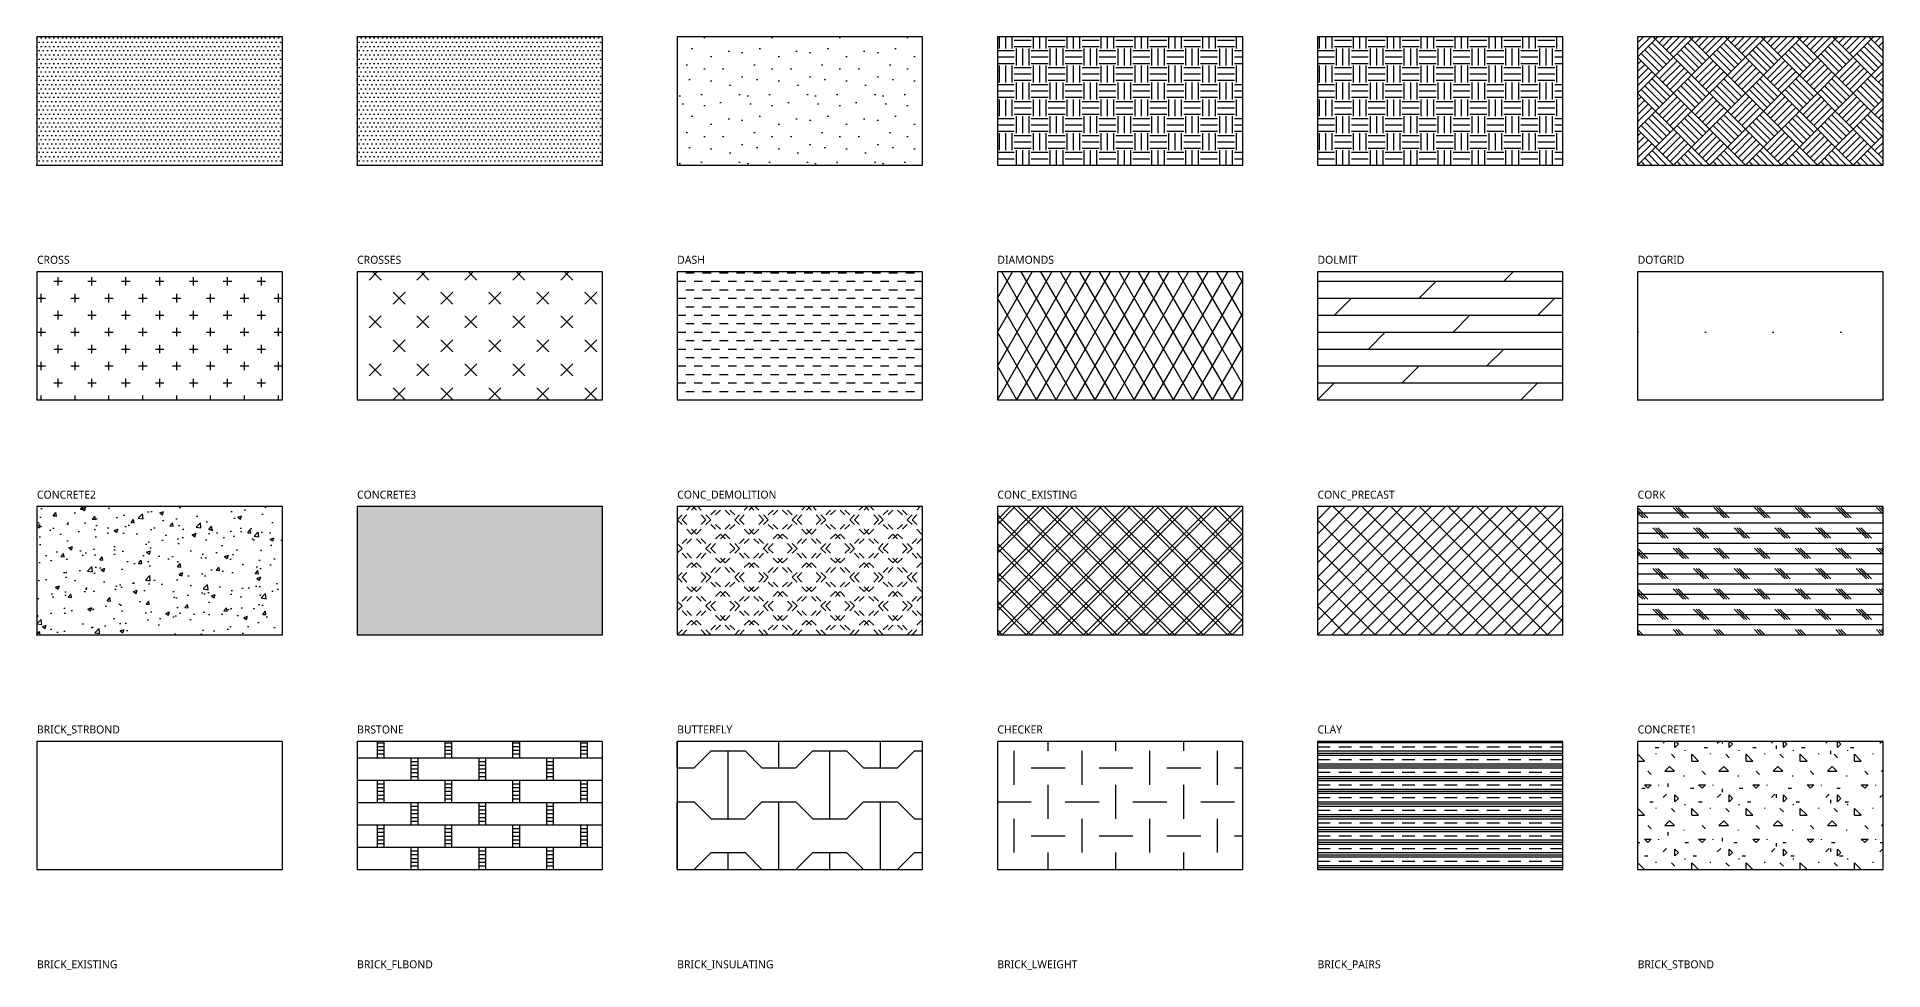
# Model space of a CAD drawing. Header units: metres. Extents: x 0 to 692, y 8 to 2774.
# Drawn here: x 0 to 692, y 706 to 1056 of the extents above; entities that cross this region are included whole.
import ezdxf

# ---------------------------------------------------------------- set-up
doc = ezdxf.new("R2010")
doc.units = ezdxf.units.M
for name, color, linetype in [('FRAME', 8, 'Continuous'), ('HATCH', 7, 'Continuous'), ('LABEL', 2, 'Continuous')]:
    doc.layers.add(name, color=color, linetype=linetype)
doc.styles.add('OpenSans', font='OpenSans-Regular.ttf')

msp = doc.modelspace()

# ---------------------------------------------------------------- hatches: boundary and pattern name
at = {"layer": 'HATCH'}
h = msp.add_hatch(dxfattribs=at)
h.set_pattern_fill('DOTS', style=0)
h.set_pattern_definition([(0, (0, 1008), (0.79375, 1.5875), [0, -1.5875])])
h.paths.add_polyline_path([(0, 1008), (92, 1008), (92, 1056), (0, 1056)])
h = msp.add_hatch(dxfattribs=at)
h.set_pattern_fill('DOTS1', style=0)
h.set_pattern_definition([(0, (120, 1008), (0.79375, 1.5875), [0, -1.5875])])
h.paths.add_polyline_path([(120, 1008), (212, 1008), (212, 1056), (120, 1056)])
h = msp.add_hatch(dxfattribs=at)
h.set_pattern_fill('DOTS2', style=0)
h.set_pattern_definition([(0, (241.016, 1008.508), (0, 25.4), [0, -25.4]), (0, (249.144, 1009.016), (0, 25.4), [0, -25.4]), (0, (244.572, 1014.604), (0, 25.4), [0, -25.4]), (0, (250.16, 1018.668), (0, 25.4), [0, -25.4]), (0, (243.556, 1020.192), (0, 25.4), [0, -25.4]), (0, (245.588, 1026.288), (0, 25.4), [0, -25.4]), (0, (242.032, 1030.86), (0, 25.4), [0, -25.4]), (0, (250.16, 1030.352), (0, 25.4), [0, -25.4]), (0, (256.256, 1031.368), (0, 25.4), [0, -25.4]), (0, (259.304, 1025.272), (0, 25.4), [0, -25.4]), (0, (264.384, 1024.764), (0, 25.4), [0, -25.4]), (0, (264.384, 1015.62), (0, 25.4), [0, -25.4]), (0, (259.812, 1012.572), (0, 25.4), [0, -25.4]), (0, (252.7, 1014.096), (0, 25.4), [0, -25.4]), (0, (257.272, 1018.668), (0, 25.4), [0, -25.4]), (0, (252.7, 1023.24), (0, 25.4), [0, -25.4]), (0, (263.368, 1009.016), (0, 25.4), [0, -25.4])])
h.paths.add_polyline_path([(240, 1008), (332, 1008), (332, 1056), (240, 1056)])
h = msp.add_hatch(dxfattribs=at)
h.set_pattern_fill('EARTH', style=0)
h.set_pattern_definition([(0, (360, 1008), (6.35, 6.35), [6.35, -6.35]), (0, (360, 1010.381), (6.35, 6.35), [6.35, -6.35]), (0, (360, 1012.7625), (6.35, 6.35), [6.35, -6.35]), (90, (360.794, 1013.556), (-6.35, 6.35), [6.35, -6.35]), (90, (363.175, 1013.556), (-6.35, 6.35), [6.35, -6.35]), (90, (365.556, 1013.556), (-6.35, 6.35), [6.35, -6.35])])
h.paths.add_polyline_path([(360, 1008), (452, 1008), (452, 1056), (360, 1056)])
h = msp.add_hatch(dxfattribs=at)
h.set_pattern_fill('EARTH1', style=0)
h.set_pattern_definition([(0, (480, 1008), (6.35, 6.35), [6.35, -6.35]), (0, (480, 1010.381), (6.35, 6.35), [6.35, -6.35]), (0, (480, 1012.7625), (6.35, 6.35), [6.35, -6.35]), (90, (480.794, 1013.556), (-6.35, 6.35), [6.35, -6.35]), (90, (483.175, 1013.556), (-6.35, 6.35), [6.35, -6.35]), (90, (485.556, 1013.556), (-6.35, 6.35), [6.35, -6.35])])
h.paths.add_polyline_path([(480, 1008), (572, 1008), (572, 1056), (480, 1056)])
h = msp.add_hatch(dxfattribs=at)
h.set_pattern_fill('EARTH2', style=0)
h.set_pattern_definition([(45, (600, 1008), (0, 13.4704), [9.525, -9.525]), (45, (598.653, 1009.347), (0, 13.4704), [9.525, -9.525]), (45, (597.306, 1010.694), (0, 13.4704), [9.525, -9.525]), (45, (595.959, 1012.041), (0, 13.4704), [9.525, -9.525]), (45, (594.612, 1013.388), (0, 13.4704), [9.525, -9.525]), (45, (593.265, 1014.735), (0, 13.4704), [9.525, -9.525]), (135, (600, 1008), (-13.4704, 0), [9.525, -9.525]), (135, (598.653, 1006.653), (-13.4704, 0), [9.525, -9.525]), (135, (597.306, 1005.306), (-13.4704, 0), [9.525, -9.525]), (135, (595.959, 1003.959), (-13.4704, 0), [9.525, -9.525]), (135, (594.612, 1002.612), (-13.4704, 0), [9.525, -9.525]), (135, (593.265, 1001.265), (-13.4704, 0), [9.525, -9.525])])
h.paths.add_polyline_path([(600, 1008), (692, 1008), (692, 1056), (600, 1056)])
h = msp.add_hatch(dxfattribs=at)
h.set_pattern_fill('CROSS', style=0)
h.set_pattern_definition([(0, (0, 920), (6.35, 6.35), [3.175, -9.525]), (90, (1.5875, 918.4125), (-6.35, 6.35), [3.175, -9.525])])
h.paths.add_polyline_path([(0, 920), (92, 920), (92, 968), (0, 968)])
h = msp.add_hatch(dxfattribs=at)
h.set_pattern_fill('CROSSES', style=0)
h.set_pattern_definition([(45, (115.51, 920), (-8.9803, 8.9803), [6.35, -6.35]), (135, (120, 920), (-8.9803, -8.9803), [6.35, -6.35])])
h.paths.add_polyline_path([(120, 920), (212, 920), (212, 968), (120, 968)])
h = msp.add_hatch(dxfattribs=at)
h.set_pattern_fill('DASH', style=0)
h.set_pattern_definition([(0, (240, 920), (3.175, 3.175), [3.175, -3.175])])
h.paths.add_polyline_path([(240, 920), (332, 920), (332, 968), (240, 968)])
h = msp.add_hatch(dxfattribs=at)
h.set_pattern_fill('DIAMONDS', style=0)
h.set_pattern_definition([(60, (360, 920), (-5.49926, 3.175), []), (120, (360, 920), (-5.49926, -3.175), [])])
h.paths.add_polyline_path([(360, 920), (452, 920), (452, 968), (360, 968)])
h = msp.add_hatch(dxfattribs=at)
h.set_pattern_fill('DOLMIT', style=0)
h.set_pattern_definition([(0, (480, 920), (0, 6.35), []), (45, (480, 920), (-12.7, 12.7), [8.9803, -17.9605])])
h.paths.add_polyline_path([(480, 920), (572, 920), (572, 968), (480, 968)])
h = msp.add_hatch(dxfattribs=at)
h.set_pattern_fill('DOTGRID', style=0)
h.set_pattern_definition([(0, (600, 920), (0, 25.4), [0, -25.4])])
h.paths.add_polyline_path([(600, 920), (692, 920), (692, 968), (600, 968)])
h = msp.add_hatch(dxfattribs=at)
h.set_pattern_fill('CONCRETE2', style=0)
h.set_pattern_definition([(50, (0, 832), (14.5747, -1.2751), [1.524, -16.764]), (355, (0, 832), (-2.8194, 15.2845), [1.2192, -13.4112]), (100.451, (1.215, 831.894), (11.7553, 14.0094), [1.2952, -14.2472]), (46.184, (0, 836.064), (21.6863, -3.3633), [2.286, -25.146]), (96.636, (1.807, 835.784), (18.9923, 19.794), [1.943, -21.371]), (351.184, (0, 836.064), (18.9923, 19.794), [1.8288, -20.1168]), (21, (2.032, 835.048), (12.1292, -8.1812), [1.524, -16.764]), (326, (2.032, 835.048), (4.9442, 14.735), [1.2192, -13.4112]), (71.451, (3.043, 834.366), (17.0733, 6.5538), [1.2952, -14.2472]), (37.5, (0, 832), (0.2471, 6.7644), [0, -13.24864, 0, -13.6144, 0, -13.462]), (7.5, (0, 832), (5.34557, 8.01445), [0, -7.76224, 0, -12.94384, 0, -5.1308]), (-32.5, (-4.5314, 832), (10.84727, -0.45831), [0, -5.08, 0, -15.8496, 0, -21.0312]), (-42.5, (-6.563, 832), (11.85034, 2.0341), [0, -6.604, 0, -10.52576, 0, -14.9352])])
h.paths.add_polyline_path([(0, 832), (92, 832), (92, 880), (0, 880)])
h = msp.add_hatch(dxfattribs=at)
h.set_pattern_fill('CONCRETE3', style=0)
h.set_pattern_definition([(82.88, (217.1072, 891.2083), (-0.000853, 16.93363), [0.0373, -136.4844]), (97.13, (217.1066, 891.2449), (-16.943103, 118.53227), [0.0493, -136.4723]), (116.57, (217.0945, 891.2915), (-16.9343, 16.93136), [0.0563, -37.8083]), (135, (217.064, 891.337), (-16.9332, 0), [0.0594, -23.8877]), (172.88, (217.0194, 891.3793), (-118.535226, 16.922415), [0.0582, -136.4634]), (172.88, (216.9622, 891.3875), (-118.535226, 16.922415), [0.0385, -136.4831]), (187.13, (216.9246, 891.3866), (-118.53227, -16.943103), [0.0526, -136.469]), (225, (216.87, 891.38), (-0, -16.9332), [0.0607, -23.8864]), (243.44, (216.8214, 891.342), (0.0015, -16.9328), [0.056, -37.8085]), (262.88, (216.7902, 891.2944), (0.000853, -16.93363), [0.0527, -136.4689]), (262.88, (216.783, 891.2426), (0.000853, -16.93363), [0.0385, -136.4831]), (277.13, (216.7837, 891.205), (16.943103, -118.53227), [0.0483, -136.4733]), (296.57, (216.7956, 891.159), (16.9343, -16.93136), [0.0563, -37.8083]), (315, (216.827, 891.114), (16.9332, -0), [0.0594, -23.8877]), (352.88, (216.8707, 891.0716), (118.535226, -16.922415), [0.0582, -136.4634]), (7.13, (216.9654, 891.0643), (118.53227, 16.943103), [0.0521, -136.4695]), (45, (217.02, 891.071), (0, 16.9332), [0.0608, -23.8863]), (63.44, (217.069, 891.109), (-0.0015, 16.9328), [0.056, -37.8085]), (82.88, (217.0999, 891.1565), (-0.000853, 16.93363), [0.0527, -136.4689]), (82.88, (207.6705, 885.3422), (-0.000853, 16.93363), [0.0373, -136.4844]), (97.13, (207.6698, 885.3788), (-16.943103, 118.53227), [0.0493, -136.4723]), (116.57, (207.658, 885.4254), (-16.9343, 16.93136), [0.0563, -37.8083]), (135, (207.627, 885.471), (-16.9332, 0), [0.0594, -23.8877]), (172.88, (207.5827, 885.5132), (-118.535226, 16.922415), [0.0582, -136.4634]), (172.88, (207.5254, 885.5214), (-118.535226, 16.922415), [0.0385, -136.4831]), (187.13, (207.4879, 885.5205), (-118.53227, -16.943103), [0.0526, -136.469]), (225, (207.433, 885.514), (-0, -16.9332), [0.0607, -23.8864]), (243.44, (207.385, 885.476), (0.0015, -16.9328), [0.056, -37.8085]), (262.88, (207.3535, 885.4283), (0.000853, -16.93363), [0.0527, -136.4689]), (262.88, (207.3462, 885.3765), (0.000853, -16.93363), [0.0385, -136.4831]), (277.13, (207.347, 885.339), (16.943103, -118.53227), [0.0483, -136.4733]), (296.57, (207.359, 885.293), (16.9343, -16.93136), [0.0563, -37.8083]), (315, (207.39, 885.248), (16.9332, -0), [0.0594, -23.8877]), (352.88, (207.4339, 885.2055), (118.535226, -16.922415), [0.0582, -136.4634]), (7.13, (207.5287, 885.1982), (118.53227, 16.943103), [0.0521, -136.4695]), (45, (207.583, 885.205), (0, 16.9332), [0.0608, -23.8863]), (63.44, (207.632, 885.2425), (-0.0015, 16.9328), [0.056, -37.8085]), (82.88, (207.663, 885.2904), (-0.000853, 16.93363), [0.0527, -136.4689]), (82.88, (213.6822, 884.9333), (-0.000853, 16.93363), [0.0527, -136.4689]), (63.44, (213.651, 884.8855), (-0.0015, 16.9328), [0.056, -37.8085]), (45, (213.602, 884.847), (0, 16.9332), [0.0608, -23.8863]), (7.13, (213.5478, 884.8411), (118.53227, 16.943103), [0.0521, -136.4695]), (352.88, (213.453, 884.8485), (118.535226, -16.922415), [0.0582, -136.4634]), (315, (213.409, 884.891), (16.9332, -0), [0.0594, -23.8877]), (296.57, (213.378, 884.936), (16.9343, -16.93136), [0.0563, -37.8083]), (277.13, (213.366, 884.9818), (16.943103, -118.53227), [0.0483, -136.4733]), (262.88, (213.3653, 885.0194), (0.000853, -16.93363), [0.0385, -136.4831]), (262.88, (213.3726, 885.0713), (0.000853, -16.93363), [0.0527, -136.4689]), (243.44, (213.404, 885.119), (0.0015, -16.9328), [0.056, -37.8085]), (225, (213.453, 885.157), (-0, -16.9332), [0.0607, -23.8864]), (187.13, (213.507, 885.1634), (-118.53227, -16.943103), [0.0526, -136.469]), (172.88, (213.5445, 885.1644), (-118.535226, 16.922415), [0.0385, -136.4831]), (172.88, (213.6018, 885.156), (-118.535226, 16.922415), [0.0582, -136.4634]), (135, (213.646, 885.114), (-16.9332, 0), [0.0594, -23.8877]), (116.57, (213.677, 885.068), (-16.9343, 16.93136), [0.0563, -37.8083]), (97.13, (213.689, 885.0217), (-16.943103, 118.53227), [0.0493, -136.4723]), (82.88, (213.6896, 884.9852), (-0.000853, 16.93363), [0.0373, -136.4844]), (82.88, (209.0914, 897.0226), (-0.000853, 16.93363), [0.0527, -136.4689]), (63.44, (209.06, 896.975), (-0.0015, 16.9328), [0.056, -37.8085]), (45, (209.011, 896.937), (0, 16.9332), [0.0608, -23.8863]), (7.13, (208.957, 896.9304), (118.53227, 16.943103), [0.0521, -136.4695]), (352.88, (208.8622, 896.9377), (118.535226, -16.922415), [0.0582, -136.4634]), (315, (208.818, 896.98), (16.9332, -0), [0.0594, -23.8877]), (296.57, (208.787, 897.0254), (16.9343, -16.93136), [0.0563, -37.8083]), (277.13, (208.7752, 897.071), (16.943103, -118.53227), [0.0483, -136.4733]), (262.88, (208.7745, 897.1087), (0.000853, -16.93363), [0.0385, -136.4831]), (262.88, (208.7817, 897.1605), (0.000853, -16.93363), [0.0527, -136.4689]), (243.44, (208.813, 897.208), (0.0015, -16.9328), [0.056, -37.8085]), (225, (208.862, 897.246), (-0, -16.9332), [0.0607, -23.8864]), (187.13, (208.9162, 897.2527), (-118.53227, -16.943103), [0.0526, -136.469]), (172.88, (208.9537, 897.2536), (-118.535226, 16.922415), [0.0385, -136.4831]), (172.88, (209.011, 897.2453), (-118.535226, 16.922415), [0.0582, -136.4634]), (135, (209.055, 897.203), (-16.9332, 0), [0.0594, -23.8877]), (116.57, (209.086, 897.158), (-16.9343, 16.93136), [0.0563, -37.8083]), (97.13, (209.098, 897.111), (-16.943103, 118.53227), [0.0493, -136.4723]), (82.88, (209.0987, 897.0744), (-0.000853, 16.93363), [0.0373, -136.4844]), (82.88, (208.1188, 895.9735), (-0.000853, 16.93363), [0.1555, -136.3661]), (97.13, (208.1162, 896.1261), (-16.943103, 118.53227), [0.206, -136.3156]), (116.57, (208.066, 896.321), (-16.9343, 16.93136), [0.235, -37.6296]), (135, (207.937, 896.51), (-16.9332, 0), [0.248, -23.699]), (172.88, (207.7523, 896.687), (-118.535226, 16.922415), [0.2431, -136.2786]), (172.88, (207.5132, 896.7216), (-118.535226, 16.922415), [0.1609, -136.3608]), (187.13, (207.3566, 896.7176), (-118.53227, -16.943103), [0.2196, -136.302]), (225, (207.129, 896.691), (-0, -16.9332), [0.2535, -23.6936]), (243.44, (206.926, 896.5325), (0.0015, -16.9328), [0.2341, -37.6305]), (262.88, (206.7954, 896.3328), (0.000853, -16.93363), [0.22, -136.3016]), (262.88, (206.765, 896.1164), (0.000853, -16.93363), [0.1609, -136.3608]), (277.13, (206.768, 895.9596), (16.943103, -118.53227), [0.2017, -136.3199]), (296.57, (206.818, 895.769), (16.9343, -16.93136), [0.235, -37.6296]), (315, (206.947, 895.579), (16.9332, -0), [0.248, -23.699]), (352.88, (207.1312, 895.4028), (118.535226, -16.922415), [0.2431, -136.2786]), (7.13, (207.527, 895.3722), (118.53227, 16.943103), [0.2176, -136.304]), (45, (207.754, 895.399), (0, 16.9332), [0.2538, -23.6933]), (63.44, (207.958, 895.557), (-0.0015, 16.9328), [0.2341, -37.6305]), (82.88, (208.0881, 895.757), (-0.000853, 16.93363), [0.22, -136.3016]), (82.88, (207.323, 897.7464), (-0.000853, 16.93363), [0.22, -136.3016]), (63.44, (207.193, 897.547), (-0.0015, 16.9328), [0.2341, -37.6305]), (45, (206.989, 897.388), (0, 16.9332), [0.2538, -23.6933]), (7.13, (206.7618, 897.3616), (118.53227, 16.943103), [0.2176, -136.304]), (352.88, (206.366, 897.3922), (118.535226, -16.922415), [0.2431, -136.2786]), (315, (206.182, 897.569), (16.9332, -0), [0.248, -23.699]), (296.57, (206.0525, 897.758), (16.9343, -16.93136), [0.235, -37.6296]), (277.13, (206.003, 897.949), (16.943103, -118.53227), [0.2017, -136.3199]), (262.88, (206, 898.1057), (0.000853, -16.93363), [0.1609, -136.3608]), (262.88, (206.0303, 898.3222), (0.000853, -16.93363), [0.22, -136.3016]), (243.44, (206.1606, 898.522), (0.0015, -16.9328), [0.2341, -37.6305]), (225, (206.364, 898.68), (-0, -16.9332), [0.2535, -23.6936]), (187.13, (206.5914, 898.707), (-118.53227, -16.943103), [0.2196, -136.302]), (172.88, (206.748, 898.711), (-118.535226, 16.922415), [0.1609, -136.3608]), (172.88, (206.9872, 898.6764), (-118.535226, 16.922415), [0.2431, -136.2786]), (135, (207.171, 898.5), (-16.9332, 0), [0.248, -23.699]), (116.57, (207.301, 898.31), (-16.9343, 16.93136), [0.235, -37.6296]), (97.13, (207.351, 898.1155), (-16.943103, 118.53227), [0.206, -136.3156]), (82.88, (207.3536, 897.9629), (-0.000853, 16.93363), [0.1555, -136.3661]), (82.88, (214.7413, 894.9971), (-0.000853, 16.93363), [0.5239, -135.9977]), (63.44, (214.431, 894.522), (-0.0015, 16.9328), [0.5575, -37.3071]), (45, (213.945, 894.144), (0, 16.9332), [0.6045, -23.3426]), (7.13, (213.4049, 894.0807), (118.53227, 16.943103), [0.5182, -136.0034]), (352.88, (212.4624, 894.1536), (118.535226, -16.922415), [0.5789, -135.9427]), (315, (212.024, 894.574), (16.9332, -0), [0.5908, -23.3563]), (296.57, (211.716, 895.026), (16.9343, -16.93136), [0.5598, -37.3048]), (277.13, (211.5976, 895.4795), (16.943103, -118.53227), [0.4804, -136.0412]), (262.88, (211.5904, 895.853), (0.000853, -16.93363), [0.3831, -136.1385]), (262.88, (211.6627, 896.3685), (0.000853, -16.93363), [0.5239, -135.9977]), (243.44, (211.973, 896.844), (0.0015, -16.9328), [0.5575, -37.3071]), (225, (212.458, 897.221), (-0, -16.9332), [0.6038, -23.3434]), (187.13, (212.9991, 897.2847), (-118.53227, -16.943103), [0.523, -135.9986]), (172.88, (213.372, 897.2944), (-118.535226, 16.922415), [0.3831, -136.1385]), (172.88, (213.9416, 897.212), (-118.535226, 16.922415), [0.5789, -135.9427]), (135, (214.38, 896.792), (-16.9332, 0), [0.5908, -23.3563]), (116.57, (214.688, 896.34), (-16.9343, 16.93136), [0.5598, -37.3048]), (97.13, (214.8082, 895.8762), (-16.943103, 118.53227), [0.4905, -136.0311]), (82.88, (214.8143, 895.5127), (-0.000853, 16.93363), [0.3704, -136.1512]), (82.88, (219.5582, 886.0249), (-0.000853, 16.93363), [0.3704, -136.1512]), (97.13, (219.552, 886.3884), (-16.943103, 118.53227), [0.4905, -136.0311]), (116.57, (219.432, 886.852), (-16.9343, 16.93136), [0.5598, -37.3048]), (135, (219.124, 887.304), (-16.9332, 0), [0.5908, -23.3563]), (172.88, (218.6855, 887.7243), (-118.535226, 16.922415), [0.5789, -135.9427]), (172.88, (218.116, 887.8066), (-118.535226, 16.922415), [0.3831, -136.1385]), (187.13, (217.743, 887.797), (-118.53227, -16.943103), [0.523, -135.9986]), (225, (217.202, 887.733), (-0, -16.9332), [0.6038, -23.3434]), (243.44, (216.717, 887.356), (0.0015, -16.9328), [0.5575, -37.3071]), (262.88, (216.4066, 886.8807), (0.000853, -16.93363), [0.5239, -135.9977]), (262.88, (216.3343, 886.3652), (0.000853, -16.93363), [0.3831, -136.1385]), (277.13, (216.3415, 885.9917), (16.943103, -118.53227), [0.4804, -136.0412]), (296.57, (216.4596, 885.538), (16.9343, -16.93136), [0.5598, -37.3048]), (315, (216.767, 885.086), (16.9332, -0), [0.5908, -23.3563]), (352.88, (217.2063, 884.6658), (118.535226, -16.922415), [0.5789, -135.9427]), (7.13, (218.1487, 884.593), (118.53227, 16.943103), [0.5182, -136.0034]), (45, (218.689, 884.656), (0, 16.9332), [0.6045, -23.3426]), (63.44, (219.175, 885.034), (-0.0015, 16.9328), [0.5575, -37.3071]), (82.88, (219.4851, 885.5094), (-0.000853, 16.93363), [0.5239, -135.9977]), (82.88, (220.5854, 892.1863), (-0.000853, 16.93363), [0.22, -136.3016]), (63.44, (220.455, 891.987), (-0.0015, 16.9328), [0.2341, -37.6305]), (45, (220.251, 891.828), (0, 16.9332), [0.2538, -23.6933]), (7.13, (220.0243, 891.8015), (118.53227, 16.943103), [0.2176, -136.304]), (352.88, (219.6285, 891.8322), (118.535226, -16.922415), [0.2431, -136.2786]), (315, (219.444, 892.009), (16.9332, -0), [0.248, -23.699]), (296.57, (219.315, 892.198), (16.9343, -16.93136), [0.235, -37.6296]), (277.13, (219.2654, 892.3889), (16.943103, -118.53227), [0.2017, -136.3199]), (262.88, (219.2624, 892.5457), (0.000853, -16.93363), [0.1609, -136.3608]), (262.88, (219.2927, 892.7622), (0.000853, -16.93363), [0.22, -136.3016]), (243.44, (219.423, 892.962), (0.0015, -16.9328), [0.2341, -37.6305]), (225, (219.627, 893.12), (-0, -16.9332), [0.2535, -23.6936]), (187.13, (219.854, 893.1469), (-118.53227, -16.943103), [0.2196, -136.302]), (172.88, (220.0105, 893.151), (-118.535226, 16.922415), [0.1609, -136.3608]), (172.88, (220.2497, 893.1164), (-118.535226, 16.922415), [0.2431, -136.2786]), (135, (220.434, 892.94), (-16.9332, 0), [0.248, -23.699]), (116.57, (220.563, 892.75), (-16.9343, 16.93136), [0.235, -37.6296]), (97.13, (220.6135, 892.5554), (-16.943103, 118.53227), [0.206, -136.3156]), (82.88, (220.6161, 892.4028), (-0.000853, 16.93363), [0.1555, -136.3661]), (82.88, (217.508, 897.7877), (-0.000853, 16.93363), [0.0527, -136.4689]), (63.44, (217.477, 897.74), (-0.0015, 16.9328), [0.056, -37.8085]), (45, (217.428, 897.702), (0, 16.9332), [0.0608, -23.8863]), (7.13, (217.3735, 897.6955), (118.53227, 16.943103), [0.0521, -136.4695]), (352.88, (217.2787, 897.7029), (118.535226, -16.922415), [0.0582, -136.4634]), (315, (217.235, 897.745), (16.9332, -0), [0.0594, -23.8877]), (296.57, (217.204, 897.7906), (16.9343, -16.93136), [0.0563, -37.8083]), (277.13, (217.1917, 897.8362), (16.943103, -118.53227), [0.0483, -136.4733]), (262.88, (217.191, 897.8738), (0.000853, -16.93363), [0.0385, -136.4831]), (262.88, (217.1983, 897.9256), (0.000853, -16.93363), [0.0527, -136.4689]), (243.44, (217.2295, 897.9735), (0.0015, -16.9328), [0.056, -37.8085]), (225, (217.278, 898.011), (-0, -16.9332), [0.0607, -23.8864]), (187.13, (217.3327, 898.0178), (-118.53227, -16.943103), [0.0526, -136.469]), (172.88, (217.3702, 898.0188), (-118.535226, 16.922415), [0.0385, -136.4831]), (172.88, (217.4275, 898.0105), (-118.535226, 16.922415), [0.0582, -136.4634]), (135, (217.472, 897.968), (-16.9332, 0), [0.0594, -23.8877]), (116.57, (217.5026, 897.923), (-16.9343, 16.93136), [0.0563, -37.8083]), (97.13, (217.5147, 897.8761), (-16.943103, 118.53227), [0.0493, -136.4723]), (82.88, (217.5153, 897.8396), (-0.000853, 16.93363), [0.0373, -136.4844]), (82.88, (218.2183, 896.2728), (-0.000853, 16.93363), [0.1592, -136.3624]), (63.44, (218.124, 896.128), (-0.0015, 16.9328), [0.1694, -37.6952]), (45, (217.976, 896.013), (0, 16.9332), [0.1837, -23.7634]), (7.13, (217.8121, 895.9943), (118.53227, 16.943103), [0.1575, -136.3641]), (352.88, (217.5257, 896.0164), (118.535226, -16.922415), [0.1759, -136.3457]), (315, (217.392, 896.144), (16.9332, -0), [0.1795, -23.7676]), (296.57, (217.299, 896.2814), (16.9343, -16.93136), [0.1701, -37.6945]), (277.13, (217.2629, 896.4194), (16.943103, -118.53227), [0.146, -136.3756]), (262.88, (217.2607, 896.5329), (0.000853, -16.93363), [0.1164, -136.4052]), (262.88, (217.2827, 896.6896), (0.000853, -16.93363), [0.1592, -136.3624]), (243.44, (217.377, 896.834), (0.0015, -16.9328), [0.1694, -37.6952]), (225, (217.524, 896.949), (-0, -16.9332), [0.1835, -23.7636]), (187.13, (217.6888, 896.968), (-118.53227, -16.943103), [0.1589, -136.3627]), (172.88, (217.8022, 896.971), (-118.535226, 16.922415), [0.1164, -136.4052]), (172.88, (217.9752, 896.946), (-118.535226, 16.922415), [0.1759, -136.3457]), (135, (218.109, 896.818), (-16.9332, 0), [0.1795, -23.7676]), (116.57, (218.202, 896.681), (-16.9343, 16.93136), [0.1701, -37.6945]), (97.13, (218.2386, 896.54), (-16.943103, 118.53227), [0.1491, -136.3725]), (82.88, (218.2405, 896.4295), (-0.000853, 16.93363), [0.1126, -136.4091]), (82.88, (214.0359, 890.5155), (-0.000853, 16.93363), [0.1555, -136.3661]), (97.13, (214.0333, 890.6681), (-16.943103, 118.53227), [0.206, -136.3156]), (116.57, (213.983, 890.863), (-16.9343, 16.93136), [0.235, -37.6296]), (135, (213.854, 891.053), (-16.9332, 0), [0.248, -23.699]), (172.88, (213.6694, 891.229), (-118.535226, 16.922415), [0.2431, -136.2786]), (172.88, (213.4303, 891.2636), (-118.535226, 16.922415), [0.1609, -136.3608]), (187.13, (213.2737, 891.2595), (-118.53227, -16.943103), [0.2196, -136.302]), (225, (213.046, 891.233), (-0, -16.9332), [0.2535, -23.6936]), (243.44, (212.843, 891.0745), (0.0015, -16.9328), [0.2341, -37.6305]), (262.88, (212.7125, 890.8748), (0.000853, -16.93363), [0.22, -136.3016]), (262.88, (212.6822, 890.6584), (0.000853, -16.93363), [0.1609, -136.3608]), (277.13, (212.6852, 890.5016), (16.943103, -118.53227), [0.2017, -136.3199]), (296.57, (212.735, 890.311), (16.9343, -16.93136), [0.235, -37.6296]), (315, (212.864, 890.121), (16.9332, -0), [0.248, -23.699]), (352.88, (213.0483, 889.9448), (118.535226, -16.922415), [0.2431, -136.2786]), (7.13, (213.444, 889.9142), (118.53227, 16.943103), [0.2176, -136.304]), (45, (213.671, 889.941), (0, 16.9332), [0.2538, -23.6933]), (63.44, (213.875, 890.099), (-0.0015, 16.9328), [0.2341, -37.6305]), (82.88, (214.0052, 890.299), (-0.000853, 16.93363), [0.22, -136.3016]), (82.88, (210.7421, 891.2265), (-0.000853, 16.93363), [0.1126, -136.409]), (97.13, (210.7402, 891.337), (-16.943103, 118.53227), [0.1491, -136.3725]), (116.57, (210.704, 891.478), (-16.9343, 16.93136), [0.1701, -37.6945]), (135, (210.61, 891.615), (-16.9332, 0), [0.1795, -23.7676]), (172.88, (210.4769, 891.743), (-118.535226, 16.922415), [0.1759, -136.3457]), (172.88, (210.3038, 891.768), (-118.535226, 16.922415), [0.1164, -136.4052]), (187.13, (210.1904, 891.765), (-118.53227, -16.943103), [0.1589, -136.3627]), (225, (210.026, 891.746), (-0, -16.9332), [0.1835, -23.7636]), (243.44, (209.8786, 891.631), (0.0015, -16.9328), [0.1694, -37.6952]), (262.88, (209.7843, 891.4866), (0.000853, -16.93363), [0.1592, -136.3624]), (262.88, (209.7623, 891.33), (0.000853, -16.93363), [0.1164, -136.4052]), (277.13, (209.7645, 891.2164), (16.943103, -118.53227), [0.146, -136.3756]), (296.57, (209.8004, 891.0785), (16.9343, -16.93136), [0.1701, -37.6945]), (315, (209.894, 890.941), (16.9332, -0), [0.1795, -23.7676]), (352.88, (210.0273, 890.8134), (118.535226, -16.922415), [0.1759, -136.3457]), (7.13, (210.3137, 890.7913), (118.53227, 16.943103), [0.1575, -136.3641]), (45, (210.478, 890.81), (0, 16.9332), [0.1837, -23.7634]), (63.44, (210.6256, 890.925), (-0.0015, 16.9328), [0.1694, -37.6952]), (82.88, (210.72, 891.0698), (-0.000853, 16.93363), [0.1592, -136.3624]), (82.88, (208.0475, 890.0994), (-0.000853, 16.93363), [0.2141, -136.3075]), (97.13, (208.044, 890.3095), (-16.943103, 118.53227), [0.2836, -136.238]), (116.57, (207.9746, 890.578), (-16.9343, 16.93136), [0.3237, -37.541]), (135, (207.797, 890.839), (-16.9332, 0), [0.3416, -23.6056]), (172.88, (207.543, 891.0819), (-118.535226, 16.922415), [0.3347, -136.187]), (172.88, (207.2137, 891.1295), (-118.535226, 16.922415), [0.2215, -136.3001]), (187.13, (206.998, 891.1239), (-118.53227, -16.943103), [0.3024, -136.2193]), (225, (206.685, 891.087), (-0, -16.9332), [0.349, -23.598]), (243.44, (206.405, 890.869), (0.0015, -16.9328), [0.3223, -37.5423]), (262.88, (206.2254, 890.5942), (0.000853, -16.93363), [0.3029, -136.2187]), (262.88, (206.1836, 890.2961), (0.000853, -16.93363), [0.2215, -136.3001]), (277.13, (206.1877, 890.0802), (16.943103, -118.53227), [0.2777, -136.2439]), (296.57, (206.256, 889.818), (16.9343, -16.93136), [0.3237, -37.541]), (315, (206.434, 889.557), (16.9332, -0), [0.3416, -23.6056]), (352.88, (206.6877, 889.3136), (118.535226, -16.922415), [0.3347, -136.187]), (7.13, (207.2326, 889.2715), (118.53227, 16.943103), [0.2996, -136.222]), (45, (207.545, 889.308), (0, 16.9332), [0.3495, -23.5976]), (63.44, (207.826, 889.5264), (-0.0015, 16.9328), [0.3223, -37.5423]), (82.88, (208.0053, 889.8013), (-0.000853, 16.93363), [0.3029, -136.2187]), (82.88, (210.0169, 892.6366), (-0.000853, 16.93363), [0.0373, -136.4844]), (97.13, (210.0163, 892.6732), (-16.943103, 118.53227), [0.0493, -136.4723]), (116.57, (210.004, 892.72), (-16.9343, 16.93136), [0.0563, -37.8083]), (135, (209.973, 892.765), (-16.9332, 0), [0.0594, -23.8877]), (172.88, (209.9291, 892.8075), (-118.535226, 16.922415), [0.0582, -136.4634]), (172.88, (209.8718, 892.8158), (-118.535226, 16.922415), [0.0385, -136.4831]), (187.13, (209.8343, 892.8148), (-118.53227, -16.943103), [0.0526, -136.469]), (225, (209.78, 892.808), (-0, -16.9332), [0.0607, -23.8864]), (243.44, (209.731, 892.7705), (0.0015, -16.9328), [0.056, -37.8085]), (262.88, (209.7, 892.7227), (0.000853, -16.93363), [0.0527, -136.4689]), (262.88, (209.6926, 892.6708), (0.000853, -16.93363), [0.0385, -136.4831]), (277.13, (209.6933, 892.6333), (16.943103, -118.53227), [0.0483, -136.4733]), (296.57, (209.705, 892.5876), (16.9343, -16.93136), [0.0563, -37.8083]), (315, (209.736, 892.542), (16.9332, -0), [0.0594, -23.8877]), (352.88, (209.7803, 892.4999), (118.535226, -16.922415), [0.0582, -136.4634]), (7.13, (209.8751, 892.4926), (118.53227, 16.943103), [0.0521, -136.4695]), (45, (209.93, 892.499), (0, 16.9332), [0.0608, -23.8863]), (63.44, (209.978, 892.537), (-0.0015, 16.9328), [0.056, -37.8085]), (82.88, (210.0095, 892.5847), (-0.000853, 16.93363), [0.0527, -136.4689]), (82.88, (211.2726, 887.4477), (-0.000853, 16.93363), [0.5239, -135.9977]), (63.44, (210.962, 886.972), (-0.0015, 16.9328), [0.5575, -37.3071]), (45, (210.477, 886.595), (0, 16.9332), [0.6045, -23.3426]), (7.13, (209.9362, 886.5313), (118.53227, 16.943103), [0.5182, -136.0034]), (352.88, (208.9937, 886.6042), (118.535226, -16.922415), [0.5789, -135.9427]), (315, (208.555, 887.025), (16.9332, -0), [0.5908, -23.3563]), (296.57, (208.247, 887.476), (16.9343, -16.93136), [0.5598, -37.3048]), (277.13, (208.129, 887.9301), (16.943103, -118.53227), [0.4804, -136.0412]), (262.88, (208.1218, 888.3035), (0.000853, -16.93363), [0.3831, -136.1385]), (262.88, (208.194, 888.819), (0.000853, -16.93363), [0.5239, -135.9977]), (243.44, (208.504, 889.2946), (0.0015, -16.9328), [0.5575, -37.3071]), (225, (208.989, 889.672), (-0, -16.9332), [0.6038, -23.3434]), (187.13, (209.5305, 889.7353), (-118.53227, -16.943103), [0.523, -135.9986]), (172.88, (209.9035, 889.745), (-118.535226, 16.922415), [0.3831, -136.1385]), (172.88, (210.473, 889.6626), (-118.535226, 16.922415), [0.5789, -135.9427]), (135, (210.912, 889.242), (-16.9332, 0), [0.5908, -23.3563]), (116.57, (211.2196, 888.791), (-16.9343, 16.93136), [0.5598, -37.3048]), (97.13, (211.3396, 888.3268), (-16.943103, 118.53227), [0.4905, -136.0311]), (82.88, (211.3457, 887.9632), (-0.000853, 16.93363), [0.3704, -136.1512])])
h.paths.add_polyline_path([(120, 832), (212, 832), (212, 880), (120, 880)])
h = msp.add_hatch(dxfattribs=at)
h.set_pattern_fill('CONC_DEMOLITION', style=0)
h.set_pattern_definition([(45, (240, 832), (-5.38815, 5.38815), [2.54, -2.54]), (45, (241.796, 832), (-5.38815, 5.38815), [2.54, -2.54]), (-45, (240, 832), (5.38815, 5.38815), [2.54, -2.54]), (-45, (241.796, 832), (5.38815, 5.38815), [2.54, -2.54])])
h.paths.add_polyline_path([(240, 832), (332, 832), (332, 880), (240, 880)])
h = msp.add_hatch(dxfattribs=at)
h.set_pattern_fill('CONC_EXISTING', style=0)
h.set_pattern_definition([(45, (360, 832), (-5.38815, 5.38815), []), (45, (361.796, 832), (-5.38815, 5.38815), []), (-45, (360, 832), (5.38815, 5.38815), []), (-45, (361.796, 832), (5.38815, 5.38815), [])])
h.paths.add_polyline_path([(360, 832), (452, 832), (452, 880), (360, 880)])
h = msp.add_hatch(dxfattribs=at)
h.set_pattern_fill('CONC_PRECAST', style=0)
h.set_pattern_definition([(45, (480, 832), (-2.69408, 2.69408), []), (-45, (480, 832), (5.38815, 5.38815), [])])
h.paths.add_polyline_path([(480, 832), (572, 832), (572, 880), (480, 880)])
h = msp.add_hatch(dxfattribs=at)
h.set_pattern_fill('CORK', style=0)
h.set_pattern_definition([(0, (600, 832), (0, 3.81), []), (135, (601.905, 830.095), (-7.62, -7.62), [5.3882, -5.3882]), (135, (602.857, 830.095), (-7.62, -7.62), [5.3882, -5.3882]), (135, (603.81, 830.095), (-7.62, -7.62), [5.3882, -5.3882])])
h.paths.add_polyline_path([(600, 832), (692, 832), (692, 880), (600, 880)])
h = msp.add_hatch(dxfattribs=at)
h.set_pattern_fill('BRICK_STRBOND', style=0)
h.set_pattern_definition([(0, (0, 744), (0, 50.8), []), (90, (0, 744), (-101.6, 50.8), [50.8, -50.8])])
h.paths.add_polyline_path([(0, 744), (92, 744), (92, 792), (0, 792)])
h = msp.add_hatch(dxfattribs=at)
h.set_pattern_fill('BRSTONE', style=0)
h.set_pattern_definition([(0, (120, 744), (0, 8.382), []), (90, (142.86, 744), (-12.7, 8.382), [8.382, -8.382]), (90, (140.32, 744), (-12.7, 8.382), [8.382, -8.382]), (0, (142.86, 745.397), (12.7, 8.382), [-22.86, 2.54]), (0, (142.86, 746.794), (12.7, 8.382), [-22.86, 2.54]), (0, (142.86, 748.191), (12.7, 8.382), [-22.86, 2.54]), (0, (142.86, 749.588), (12.7, 8.382), [-22.86, 2.54]), (0, (142.86, 750.985), (12.7, 8.382), [-22.86, 2.54])])
h.paths.add_polyline_path([(120, 744), (212, 744), (212, 792), (120, 792)])
h = msp.add_hatch(dxfattribs=at)
h.set_pattern_fill('BUTTERFLY', style=0)
h.set_pattern_definition([(0, (233.65, 744), (19.05, 19.05), [12.7, -25.4]), (0, (252.7, 750.35), (19.05, 19.05), [12.7, -25.4]), (90, (240, 744), (-19.05, 19.05), [25.4, -12.7]), (45, (246.35, 744), (-19.05, 19.05), [8.98, -17.9605]), (135, (233.65, 744), (-19.05, -19.05), [8.98, -17.9605])])
h.paths.add_polyline_path([(240, 744), (332, 744), (332, 792), (240, 792)])
h = msp.add_hatch(dxfattribs=at)
h.set_pattern_fill('CHECKER', style=0)
h.set_pattern_definition([(0, (360, 744), (12.7, 12.7), [12.7, -12.7]), (90, (366.35, 750.35), (-12.7, 12.7), [12.7, -12.7])])
h.paths.add_polyline_path([(360, 744), (452, 744), (452, 792), (360, 792)])
h = msp.add_hatch(dxfattribs=at)
h.set_pattern_fill('CLAY', style=0)
h.set_pattern_definition([(0, (480, 744), (0, 4.7625), []), (0, (480, 744.7938), (0, 4.7625), []), (0, (480, 745.5875), (0, 4.7625), []), (0, (480, 747.175), (0, 4.7625), [4.7625, -3.175])])
h.paths.add_polyline_path([(480, 744), (572, 744), (572, 792), (480, 792)])
h = msp.add_hatch(dxfattribs=at)
h.set_pattern_fill('CONCRETE1', style=0)
h.set_pattern_definition([(0, (600, 744), (20.32, 20.32), [2.54, -17.78]), (90, (600, 744), (-20.32, 20.32), [2.54, -17.78]), (135, (602.54, 744), (-20.32, 0), [3.592, -25.1447]), (0, (602.54, 755.43), (20.32, 20.32), [2.54, -17.78]), (45, (603.81, 754.16), (0, 20.32), [1.796, -26.9408]), (135, (603.81, 754.16), (-20.32, 0), [1.796, -26.9408]), (0, (610.16, 760.51), (20.32, 20.32), [3.592, -16.728]), (45, (610.16, 760.51), (0, 20.32), [2.54, -26.1968]), (135, (613.752, 760.51), (-20.32, 0), [2.54, -26.197]), (90, (613.97, 749.08), (-20.32, 20.32), [2.54, -17.78]), (45, (613.97, 749.08), (0, 20.32), [1.796, -26.9408]), (135, (615.24, 750.35), (-20.32, 0), [1.796, -26.9408]), (0, (602.54, 749.08), (20.32, 20.32), [1.27, -17.018]), (0, (617.78, 754.16), (20.32, 20.32), [1.27, -17.018]), (90, (611.43, 756.7), (-20.32, 20.32), [1.27, -17.018]), (135, (613.97, 745.27), (-20.32, 0), [1.796, -26.9408]), (135, (605.08, 759.24), (-20.32, 0), [1.796, -26.9408]), (45, (609.525, 750.668), (0, 20.32), [1.796, -26.9408]), (90, (606.985, 746.54), (-20.32, 20.32), [0.3175, -20.0025]), (90, (607.938, 755.112), (-20.32, 20.32), [0.3175, -20.0025]), (90, (617.462, 758.605), (-20.32, 20.32), [0.3175, -20.0025]), (90, (617.78, 747.81), (-20.32, 20.32), [0.3175, -20.0025])])
h.paths.add_polyline_path([(600, 744), (692, 744), (692, 792), (600, 792)])

# ---------------------------------------------------------------- linework, layer by layer
at = {"layer": 'FRAME'}
for points in [[(0, 1008), (92, 1008), (92, 1056), (0, 1056)], [(120, 1008), (212, 1008), (212, 1056), (120, 1056)], [(240, 1008), (332, 1008), (332, 1056), (240, 1056)], [(360, 1008), (452, 1008), (452, 1056), (360, 1056)], [(480, 1008), (572, 1008), (572, 1056), (480, 1056)], [(600, 1008), (692, 1008), (692, 1056), (600, 1056)], [(0, 920), (92, 920), (92, 968), (0, 968)], [(120, 920), (212, 920), (212, 968), (120, 968)], [(240, 920), (332, 920), (332, 968), (240, 968)], [(360, 920), (452, 920), (452, 968), (360, 968)], [(480, 920), (572, 920), (572, 968), (480, 968)], [(600, 920), (692, 920), (692, 968), (600, 968)], [(0, 832), (92, 832), (92, 880), (0, 880)], [(120, 832), (212, 832), (212, 880), (120, 880)], [(240, 832), (332, 832), (332, 880), (240, 880)], [(360, 832), (452, 832), (452, 880), (360, 880)], [(480, 832), (572, 832), (572, 880), (480, 880)], [(600, 832), (692, 832), (692, 880), (600, 880)], [(0, 744), (92, 744), (92, 792), (0, 792)], [(120, 744), (212, 744), (212, 792), (120, 792)], [(240, 744), (332, 744), (332, 792), (240, 792)], [(360, 744), (452, 744), (452, 792), (360, 792)], [(480, 744), (572, 744), (572, 792), (480, 792)], [(600, 744), (692, 744), (692, 792), (600, 792)]]:
    msp.add_lwpolyline(points, close=True, dxfattribs=at)

# ---------------------------------------------------------------- texts
at = {"layer": 'LABEL', "style": 'OpenSans'}
for s, p in [('CROSS', (0, 971)), ('CROSSES', (120, 971)), ('DASH', (240, 971)), ('DIAMONDS', (360, 971)), ('DOLMIT', (480, 971)), ('DOTGRID', (600, 971)), ('CONCRETE2', (0, 883)), ('CONCRETE3', (120, 883)), ('CONC_DEMOLITION', (240, 883)), ('CONC_EXISTING', (360, 883)), ('CONC_PRECAST', (480, 883)), ('CORK', (600, 883)), ('BRICK_STRBOND', (0, 795)), ('BRSTONE', (120, 795)), ('BUTTERFLY', (240, 795)), ('CHECKER', (360, 795)), ('CLAY', (480, 795)), ('CONCRETE1', (600, 795)), ('BRICK_EXISTING', (0, 707)), ('BRICK_FLBOND', (120, 707)), ('BRICK_INSULATING', (240, 707)), ('BRICK_LWEIGHT', (360, 707)), ('BRICK_PAIRS', (480, 707)), ('BRICK_STBOND', (600, 707))]:
    msp.add_text(s, height=3, dxfattribs=at).set_placement(p)

doc.saveas('drawing.dxf')
